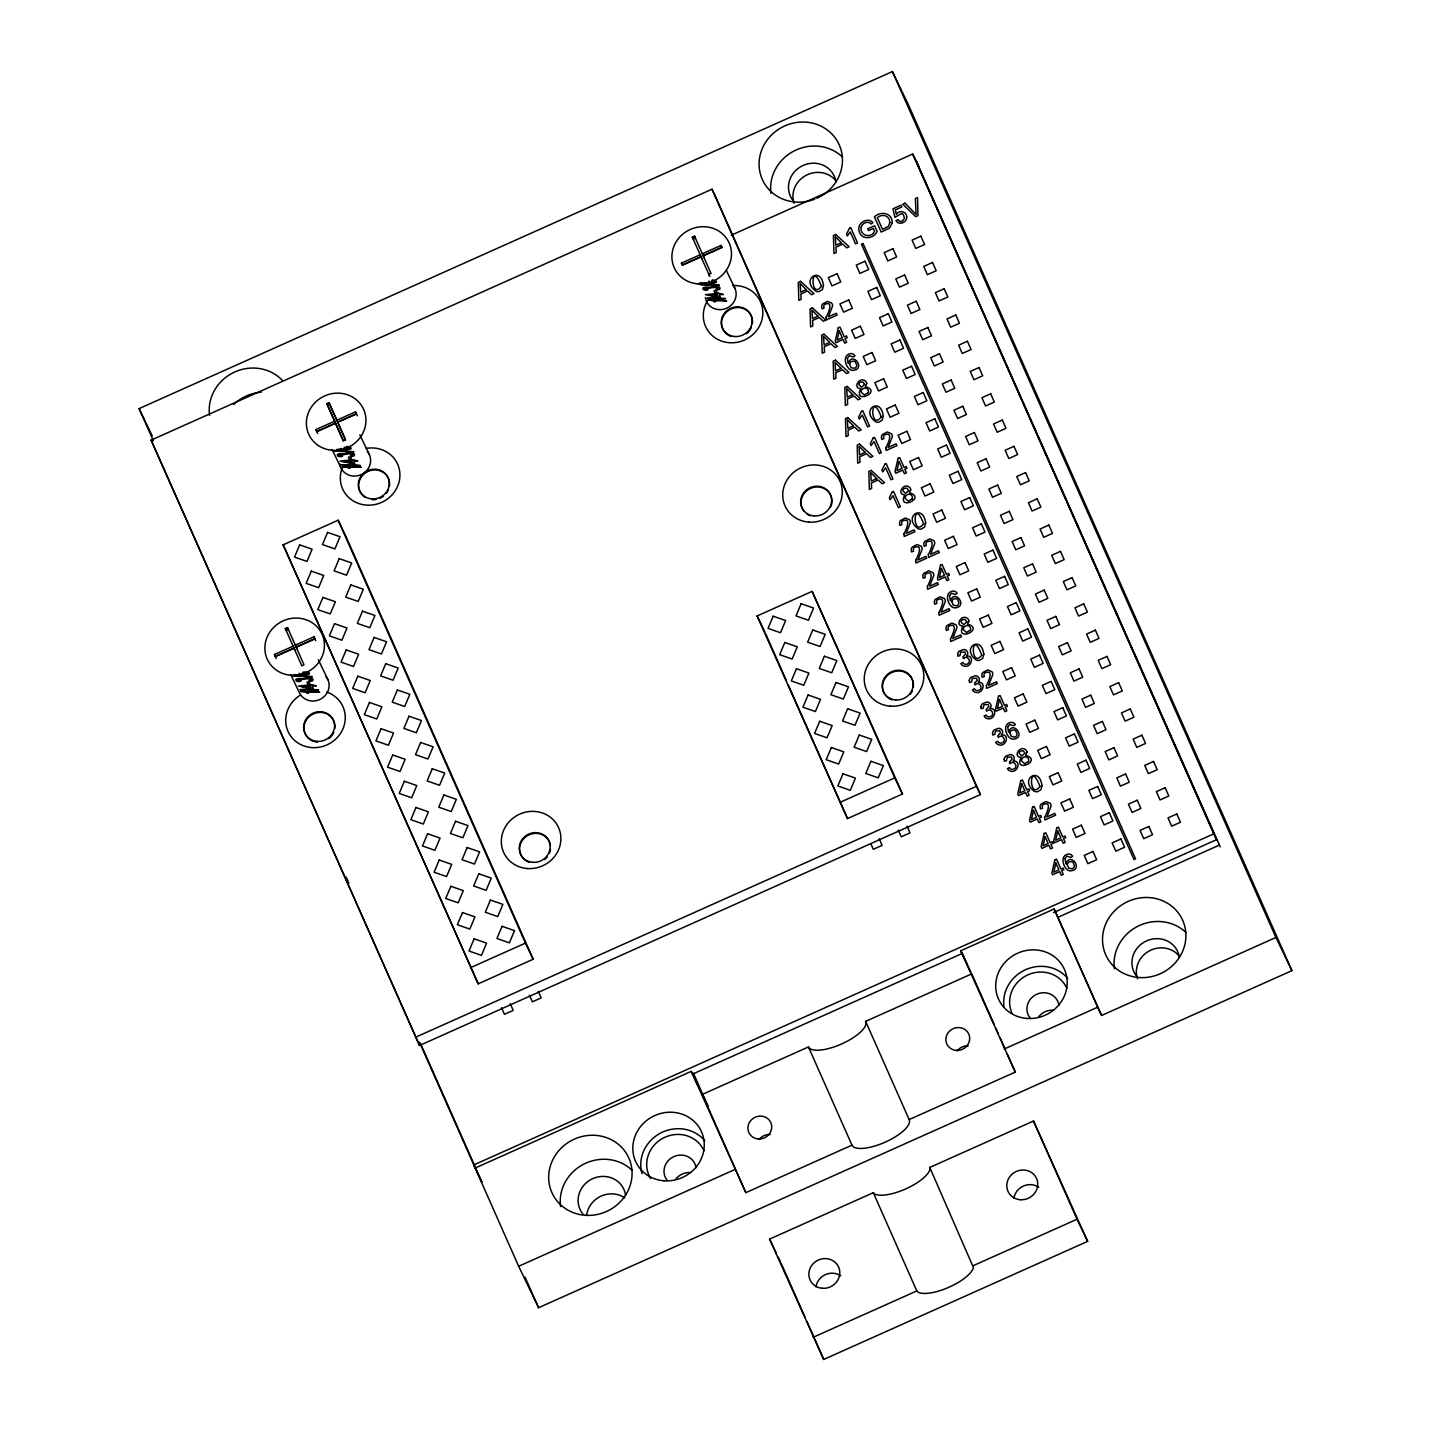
<?xml version="1.0" encoding="UTF-8"?>
<svg xmlns="http://www.w3.org/2000/svg" width="1431" height="1431" viewBox="0 0 1431 1431"><rect width="100%" height="100%" fill="white"/><g stroke="black" fill="none" stroke-linecap="round" stroke-linejoin="round"><path stroke-width="1.5" d="M299.777 673.429L298.489 674.359M341.258 448.493L337.823 449.531A2.862 0.894 -0.1 0 1 336.857 449.388M153.403 440.873L139.093 408.604L892.407 71.55L908.381 104.731L1291.907 970.647L538.593 1307.701L518.648 1266.274L419.498 1042.179M151.114 440.14L711.976 189.214L715.947 197.46L980.396 794.563L419.533 1045.489L151.114 440.14L419.533 1045.489M692.336 237.206L694.536 236.204L695.448 238.083L693.248 239.066L692.336 237.206L709.722 276.29L708.828 274.412L711.028 273.428L694.536 236.204M316.806 431.464L335.498 423.093L326.805 403.649L329.005 402.666L337.698 422.109L356.391 413.738M326.805 403.649L327.717 405.51L329.917 404.526M731.241 235.221L912.692 154.029L915.5 159.843L1216.583 839.657L1053.466 912.638M681.424 263.143L700.117 254.772L701.029 256.65L682.337 265.021L681.424 263.143L682.354 265.2L701.047 256.847L701.941 258.725M721.027 245.434L702.317 253.788L703.229 255.666L721.922 247.295L721.027 245.434L721.94 247.491L703.247 255.863L704.141 257.741M343.333 440.784L335.516 423.29L316.823 431.661L315.893 429.586L334.604 421.215M329.005 402.666L336.804 420.231L355.496 411.878L357.303 415.813M335.516 423.29L343.297 440.873L345.497 439.889L337.716 422.306L356.408 413.935L355.496 411.878M283.159 544.817L338.145 520.222L345.908 536.339L533.191 959.217L478.204 983.83L283.159 544.817L478.204 983.83M285.324 628.567L287.524 627.583L288.418 629.461L286.218 630.445L285.324 628.567L301.798 665.791L303.998 664.807L287.524 627.583M294.017 648.225L275.324 656.579L274.412 654.522L293.105 646.15L294.929 650.085M315.822 640.748L313.997 636.795L295.305 645.166L297.129 649.102M275.307 656.382L294.017 648.028M296.199 647.045L314.909 638.673M296.217 647.241L314.909 638.87L313.997 636.795M757.124 615.956L812.11 591.361L902.496 793.99L847.51 818.604L757.124 615.956L764.887 632.073M470.459 967.696L525.445 943.101L533.191 959.217M839.747 802.469L894.733 777.874L902.496 793.99M415.562 1037.242L976.425 786.299L980.396 794.563M1216.583 839.657L1213.792 833.844L473.679 1164.977L481.907 1182.095L420.517 1043.485M475.146 1168.054L691.245 1071.354L698.006 1085.413L692.568 1073.161M691.245 1071.354L745.837 1192.649L851.964 1145.158A31.321 10.804 -23.9 0 0 885.252 1142.117A31.321 10.804 -23.9 0 0 909.15 1119.579L1015.277 1072.087L960.684 950.81L1054.146 908.989L1101.62 1015.455L1275.933 937.466L1291.907 970.647M692.586 1074.091L961.721 953.69M1058.117 917.235L1219.23 845.149M745.837 1192.649L702.335 1094.411L808.461 1046.937A31.321 10.804 -23.9 0 0 841.75 1043.897A31.321 10.804 -23.9 0 0 865.648 1021.34L971.774 973.867L993.973 1023.988M518.648 1266.274L734.747 1169.592M1004.186 1049.03L1097.649 1007.209L1101.62 1015.455M769.574 1239.103L873.304 1192.703L874.681 1194.009A31.321 10.804 -23.9 0 0 905.787 1188.875A31.321 10.804 -23.9 0 0 929.917 1169.288L929.774 1167.428L1033.504 1121.028L1087.649 1241.357L823.719 1359.45L769.574 1239.103L776.353 1253.18M813.076 1337.341L916.806 1290.923L918.183 1292.229A31.321 10.804 -23.9 0 0 949.29 1287.095A31.321 10.804 -23.9 0 0 973.42 1267.508L929.774 1167.428M973.277 1265.648L1077.006 1219.248L1087.649 1241.357M706.324 282.748L703.337 283.088A2.862 0.894 -0.1 0 1 701.655 282.676M711.601 280.655L712.352 280.637A3.327 1.055 -0.1 0 1 714.284 280.852L715.482 282.211L711.887 282.927A3.381 1.055 -0.1 0 1 708.774 282.211L708.506 281.746A3.488 1.091 -0.1 0 1 709.186 281.12M342.51 467.061L347.805 467.132L348.359 468.277L350.13 468.187L349.647 467.168L361.238 467.329L355.693 466.685L355.121 465.504L360.379 465.576L354.852 464.932L354.298 463.769L352.509 463.859L353.01 464.896L341.383 464.735L346.964 465.379L347.536 466.578L342.51 467.061A30.123 28.262 -25.7 0 0 363.76 504.785A30.123 28.262 -25.7 0 0 399.911 476.326A30.123 28.262 -25.7 0 0 366.211 448.404M712.352 279.939C725.589 282.998 703.873 285.109 699.759 282.766M346.821 446.4C359.539 449.406 340.972 450.532 336.625 450.121M307.343 671.479C315.893 675.987 297.237 674.967 293.677 674.681M918.648 165.978L915.858 160.165L1220.232 846.884M726.322 270.405L734.962 288.382M960.684 950.81L970.898 972.06M778.285 1257.205L780.217 1261.23M359.825 434.845L369.431 454.825M336.804 420.231L337.698 422.109M337.716 422.306L345.533 439.8M332.189 449.638L340.846 467.615M315.893 429.586L317.718 433.521M318.344 659.78L327.949 679.743M290.708 674.573L299.347 692.55A15.669 14.704 -25.7 0 0 321.42 698.632A15.669 14.704 -25.7 0 0 325.928 676.487M274.412 654.522L276.237 658.457M139.093 408.604L152.241 435.918M702.335 1094.411L707.898 1105.984L693.427 1073.286M892.407 71.55L1275.933 937.466M912.692 154.029L1213.792 833.844M1054.146 908.989L1097.649 1007.209M711.976 189.214L976.425 786.299M812.11 591.361L894.733 777.874M907.093 826.242L910.027 832.86L901.226 836.795L898.31 830.177M995.743 1027.995L998.409 1034.005M1000.18 1038.012L1005.51 1050.032M1007.281 1054.057L1015.277 1072.087M962.097 952.813L967.445 964.87M1033.504 1121.028L1077.006 1219.248M879.171 838.745L882.104 845.363L873.304 849.299L871.103 844.326M765.782 634.094L786.442 680.727M788.231 684.787L847.51 818.604M865.648 1021.34L909.15 1119.579M873.304 1192.703L916.806 1290.923M808.461 1046.937L851.964 1145.158M781.111 1263.233L805.081 1317.361M806.851 1321.368L823.719 1359.45M327.717 405.51L335.498 423.093M338.145 520.222L525.445 943.101M538.253 991.272L541.186 997.89L532.386 1001.825L529.452 995.207M510.312 1003.775L513.246 1010.393L504.445 1014.329L501.512 1007.71M525.016 1277.06L538.593 1307.701M346.177 877.131L348.896 883.267M367.409 451.57A15.669 14.704 -25.7 0 1 361.095 474.663A15.669 14.704 -25.7 0 1 339.791 463.912M346.821 447.098A3.327 1.055 -0.1 0 1 348.753 447.295L349.951 448.654L346.356 449.388A3.381 1.055 -0.1 0 1 343.243 448.654M344.138 447.384A3.399 1.073 -0.1 0 1 345.336 447.17M732.94 285.109A15.669 14.704 -25.7 0 1 726.626 308.22A15.669 14.704 -25.7 0 1 705.322 297.469M302.639 672.32A3.399 1.073 -0.1 0 1 303.855 672.087L305.322 672.015A3.327 1.055 -0.1 0 1 307.271 672.23L308.452 673.59L304.875 674.305A3.381 1.055 -0.1 0 1 301.744 673.59M209.57 415.401A42.161 39.567 -25.7 0 1 233.861 372.4A42.161 39.567 -25.7 0 1 282.551 380.574M814.758 199.142A42.161 39.567 -25.7 0 1 759.628 157.553A42.161 39.567 -25.7 0 1 826.653 129.506A42.161 39.567 -25.7 0 1 816.779 198.301M675.7 1179.216A16.26 15.258 -25.7 0 1 690.547 1172.561M667.347 1180.575A16.26 15.258 -25.7 0 1 673.912 1156.588A16.26 15.258 -25.7 0 1 696.038 1167.75M586.692 1214.937A24.094 22.61 -25.7 0 1 624.775 1197.89M583.043 1214.186A24.094 22.61 -25.7 0 1 592.756 1178.643A24.094 22.61 -25.7 0 1 625.544 1195.171M560.594 1206.601A42.161 39.567 -25.7 0 1 583.902 1164.083A42.161 39.567 -25.7 0 1 632.108 1170.29M641.982 1173.635A36.151 33.915 -25.7 0 1 660.621 1133.066A36.151 33.915 -25.7 0 1 704.803 1140.757M650.711 1178.625A30.123 28.262 -25.7 0 1 663.269 1138.056A30.123 28.262 -25.7 0 1 703.98 1150.757M1137.466 978.75A24.094 22.61 -25.7 0 1 1149.129 951.007A24.094 22.61 -25.7 0 1 1179.055 955.89M1136.876 976.407A24.094 22.61 -25.7 0 1 1146.589 940.883A24.094 22.61 -25.7 0 1 1179.377 957.411M1114.427 968.823A42.161 39.567 -25.7 0 1 1137.734 926.322A42.161 39.567 -25.7 0 1 1185.941 932.511M1011.896 1012.969A30.123 28.262 -25.7 0 1 1027.941 974.833A30.123 28.262 -25.7 0 1 1066.882 988.374M1038.62 1016.833A16.26 15.258 -25.7 0 1 1053.466 1010.197M1030.266 1018.21A16.26 15.258 -25.7 0 1 1036.813 994.223A16.26 15.258 -25.7 0 1 1058.94 1005.367M1003.972 1006.905A36.151 33.915 -25.7 0 1 1025.651 969.663A36.151 33.915 -25.7 0 1 1067.705 978.393M759.199 1139.416A12.056 11.305 -25.7 0 1 770.2 1134.497M957.16 1050.837A12.056 11.305 -25.7 0 1 968.161 1045.918M794.026 203.291A24.094 22.61 -25.7 0 1 805.689 175.548A24.094 22.61 -25.7 0 1 835.597 180.431M793.436 200.966A24.094 22.61 -25.7 0 1 803.149 165.424A24.094 22.61 -25.7 0 1 835.919 181.952M770.987 193.364A42.161 39.567 -25.7 0 1 794.294 150.863A42.161 39.567 -25.7 0 1 842.501 157.07M233.682 404.508A42.161 39.567 -25.7 0 1 261.265 392.166M815.992 1286.898A15.669 14.704 -25.7 0 1 840.766 1275.826M1013.953 1198.337A15.669 14.704 -25.7 0 1 1038.709 1187.247M326.823 692.067A30.123 28.262 -25.7 0 1 339.916 734.246A30.123 28.262 -25.7 0 1 293.57 739.451A30.123 28.262 -25.7 0 1 300.546 695.019M733.012 285.592A30.123 28.262 -25.7 0 1 762.401 317.7A30.123 28.262 -25.7 0 1 722.941 341.544A30.123 28.262 -25.7 0 1 707.254 301.172M317.467 742.134A15.669 14.704 -25.7 0 1 304.088 726.107A15.669 14.704 -25.7 0 1 321.438 712.459A15.669 14.704 -25.7 0 1 334.818 728.486M333.781 732.278A15.669 14.704 -25.7 0 1 328.897 738.629M529.184 862.267A15.669 14.704 -25.7 0 1 525.642 836.902A15.669 14.704 -25.7 0 1 550.434 845.524M550.452 849.406A15.669 14.704 -25.7 0 1 549.415 853.216M547.393 856.668A15.669 14.704 -25.7 0 1 544.531 859.566M731.134 336.464A15.669 14.704 -25.7 0 1 722.261 318.684A15.669 14.704 -25.7 0 1 740.364 307.754A15.669 14.704 -25.7 0 1 752.402 323.621M751.347 327.413A15.669 14.704 -25.7 0 1 746.481 333.763M364.726 497.058A15.669 14.704 -25.7 0 1 368.178 471.354A15.669 14.704 -25.7 0 1 389.482 485.985M388.445 489.778A15.669 14.704 -25.7 0 1 386.424 493.248M383.58 496.128A15.669 14.704 -25.7 0 1 380.074 498.238M376.174 499.437A15.669 14.704 -25.7 0 1 372.132 499.634M804.222 511.475A15.669 14.704 -25.7 0 1 814.436 487.184A15.669 14.704 -25.7 0 1 830.803 506.807M810.59 515.84A15.669 14.704 -25.7 0 1 807.084 514.087M892.103 699.884A15.669 14.704 -25.7 0 1 883.213 682.122A15.669 14.704 -25.7 0 1 901.315 671.175A15.669 14.704 -25.7 0 1 913.354 687.041M912.316 690.833A15.669 14.704 -25.7 0 1 910.295 694.303M957.679 654.253L957.822 656.203L959.951 655.631L960.684 652.232L964.78 651.91L965.621 654.021L962.866 656.918L963.385 658.671C967.302 654.289 972.382 662.052 967.249 664.056A3.148 2.951 -25.7 0 1 963.814 663.644L962.741 662.481L960.863 663.626L961.435 664.449A5.241 4.919 -25.7 0 0 963.85 666.005C970.987 668.742 975.405 655.309 966.587 655.988L967.302 654.987A3.756 3.524 -25.7 0 0 967.445 651.892L966.855 650.962A4.508 4.221 -25.7 0 0 963.618 649.495L959.289 651.105A4.901 4.597 -25.7 0 0 957.679 654.253M969.306 680.512L969.449 682.462L971.577 681.907L972.311 678.491L976.407 678.187L977.266 680.28L974.493 683.195L975.012 684.93C978.929 680.548 984.009 688.311 978.876 690.314A3.148 2.951 -25.7 0 1 975.441 689.903L974.368 688.74L972.49 689.885L973.08 690.708A5.241 4.919 -25.7 0 0 975.477 692.264C982.614 695.001 987.032 681.567 978.214 682.247L978.929 681.263A3.756 3.524 -25.7 0 0 979.072 678.169L978.482 677.221A4.508 4.221 -25.7 0 0 975.262 675.772L970.916 677.364A4.901 4.597 -25.7 0 0 969.306 680.512M980.933 706.789L981.076 708.721L983.222 708.166L983.938 704.75L988.034 704.446L988.893 706.538L986.138 709.454L986.639 711.189C990.556 706.825 995.654 714.57 990.502 716.573A3.148 2.951 -25.7 0 1 987.068 716.162L986.013 714.999L984.134 716.144L984.707 716.967A5.241 4.919 -25.7 0 0 987.104 718.523C994.259 721.26 998.677 707.826 989.841 708.506L990.556 707.522A3.756 3.524 -25.7 0 0 990.717 704.428L990.109 703.48A4.508 4.221 -25.7 0 0 986.889 702.031L982.56 703.641A4.901 4.597 -25.7 0 0 980.933 706.789M992.559 733.048L992.703 734.979L994.849 734.425L995.582 731.008L999.679 730.704L1000.519 732.797L997.765 735.713L998.266 737.448C1002.183 733.083 1007.281 740.829 1002.147 742.832A3.148 2.951 -25.7 0 1 998.713 742.421L997.64 741.258L995.761 742.403L996.334 743.226A5.241 4.919 -25.7 0 0 998.749 744.782C1005.886 747.519 1010.304 734.103 1001.467 734.783L1002.201 733.781A3.756 3.524 -25.7 0 0 1002.344 730.686L1001.736 729.738A4.508 4.221 -25.7 0 0 998.516 728.29L994.187 729.899A4.901 4.597 -25.7 0 0 992.577 733.048M1004.204 759.306L1004.347 761.238L1006.476 760.684L1007.209 757.285L1011.306 756.963L1012.146 759.074L1009.392 761.972L1009.91 763.725C1013.828 759.342 1018.908 767.105 1013.774 769.109A3.148 2.951 -25.7 0 1 1010.34 768.697L1009.266 767.535L1007.388 768.662L1007.961 769.502A5.241 4.919 -25.7 0 0 1010.375 771.041C1017.513 773.777 1021.931 760.362 1013.112 761.042L1013.828 760.04A3.756 3.524 -25.7 0 0 1013.971 756.945L1013.381 755.997A4.508 4.221 -25.7 0 0 1010.143 754.548L1005.814 756.158A4.901 4.597 -25.7 0 0 1004.204 759.306M906.717 216.814C907.433 222.342 898.74 225.883 895.949 220.732L897.952 219.623L898.901 220.714A3.202 3.005 -25.7 0 0 902.353 221.107L904.535 218.245L903.265 214.525A3.488 3.273 -25.7 0 0 901.369 213.577L894.876 217.351L892.98 208.819L901.047 205.205L901.834 206.994L895.359 209.892L896.307 214.382C898.811 209.642 906.717 211.305 906.717 216.814M889.832 222.503L888.383 226.402L882.533 229.354L877.364 217.709C882.176 213.273 889.796 215.562 889.832 222.503M823.487 285.574L822.414 289.581L819.158 291.513A4.687 4.4 -25.7 0 1 815.938 291.191C800.072 279.796 821.072 265.146 823.487 285.574M883.249 416.171L882.176 420.177L878.92 422.109A4.687 4.4 -25.7 0 1 875.7 421.787C859.834 410.375 880.834 395.743 883.249 416.171M925.66 523.048L924.587 527.055L921.331 529.005A4.687 4.4 -25.7 0 1 918.112 528.665C902.245 517.271 923.245 502.639 925.66 523.048M983.812 654.361L982.739 658.349L979.484 660.299A4.687 4.4 -25.7 0 1 976.264 659.977C960.398 648.565 981.398 633.933 983.812 654.361M1041.983 785.673L1040.909 789.679L1037.654 791.629A4.687 4.4 -25.7 0 1 1034.416 791.289C1018.568 779.895 1039.568 765.245 1041.983 785.673M297.415 679.832L301.029 681.049L298.954 681.639A4.901 1.538 -0.1 0 1 296.217 680.906L295.841 679.439A4.508 1.413 -0.1 0 1 298.274 678.58L299.419 678.473A3.756 1.181 -0.1 0 1 302.531 678.759C304.481 677.847 314.963 676.505 312.763 680.673A5.241 1.646 -0.1 0 1 310.473 681.281L308.846 680.727L310.348 680.494A3.148 1.002 -0.1 0 0 311.779 679.475C305.411 677.775 303.587 680.136 297.415 679.832M338.897 454.897L342.528 456.113L340.453 456.704A4.901 1.538 -0.1 0 1 337.698 455.97L337.322 454.521A4.508 1.413 -0.1 0 1 339.755 453.645L340.9 453.538A3.756 1.181 -0.1 0 1 344.03 453.824C345.962 452.911 356.444 451.57 354.262 455.738A5.241 1.646 -0.1 0 1 351.972 456.364L350.345 455.809L351.829 455.577A3.148 1.002 -0.1 0 0 353.26 454.557C346.857 452.786 345.157 455.416 338.897 454.897M704.428 288.454L708.059 289.67L705.984 290.26A4.901 1.538 -0.1 0 1 703.229 289.527L702.854 288.078A4.508 1.413 -0.1 0 1 705.286 287.202L706.431 287.094A3.756 1.181 -0.1 0 1 709.543 287.381C711.493 286.468 721.975 285.127 719.793 289.295A5.241 1.646 -0.1 0 1 717.503 289.903L715.858 289.366L717.36 289.116A3.148 1.002 -0.1 0 0 718.791 288.114C712.423 286.397 710.599 288.776 704.428 288.454M866.721 383.526L865.379 386.603C883.142 391.736 852.518 405.134 860.836 388.642C851.928 388.266 859.798 375.888 865.415 381.075A4.49 4.221 -25.7 0 1 866.721 383.526M910.724 489.706L909.4 492.783C927.163 497.899 896.539 511.314 904.857 494.804C895.931 494.446 903.82 482.068 909.436 487.255A4.49 4.221 -25.7 0 1 910.724 489.706M968.894 621.018L967.553 624.077C985.315 629.211 954.692 642.626 963.009 626.116C954.101 625.741 961.972 613.362 967.589 618.568A4.49 4.221 -25.7 0 1 968.876 621.018M1027.047 752.312L1025.705 755.389C1043.467 760.505 1012.844 773.921 1021.162 757.41C1012.254 757.053 1020.124 744.675 1025.741 749.862A4.49 4.221 -25.7 0 1 1027.047 752.312M826.134 317.199L826.403 319.864L837.117 315.07L836.33 313.264L828.37 316.823L832.592 305.984A5.33 4.991 -25.7 0 0 831.733 303.175L827.494 301.404L822.61 303.98A4.669 4.382 -25.7 0 0 821.609 306.681L821.949 308.792L824.095 308.076L823.737 306.699A3.059 2.862 -25.7 0 1 824.703 304.374C834.148 300.277 828.334 313.192 826.134 317.199M885.896 447.796L886.165 450.461L896.879 445.667L896.092 443.86L888.132 447.42L892.354 436.562A5.33 4.991 -25.7 0 0 891.495 433.772L887.256 431.983L882.372 434.577A4.669 4.382 -25.7 0 0 881.371 437.26L881.711 439.389L883.857 438.673L883.499 437.296A3.059 2.862 -25.7 0 1 884.465 434.97C893.91 430.874 888.096 443.789 885.896 447.796M903.963 533.799L904.231 536.464L914.946 531.67L914.159 529.864L906.199 533.423L910.42 522.583A5.33 4.991 -25.7 0 0 909.561 519.775L905.322 518.004L900.439 520.58A4.669 4.382 -25.7 0 0 899.437 523.281L899.777 525.392L901.906 524.676L901.566 523.299A3.059 2.862 -25.7 0 1 902.532 520.973C911.976 516.877 906.163 529.792 903.963 533.799M915.715 560.326L915.983 562.991L926.698 558.197L925.893 556.391L917.951 559.95L922.172 549.093A5.33 4.991 -25.7 0 0 921.296 546.302L917.056 544.513L912.173 547.107A4.669 4.382 -25.7 0 0 911.189 549.79L911.529 551.919L913.658 551.203L913.318 549.826A3.059 2.862 -25.7 0 1 914.266 547.501C923.711 543.404 917.897 556.301 915.715 560.326M928.308 554.691L928.576 557.339L939.291 552.545L938.503 550.756L930.544 554.316L934.765 543.458A5.33 4.991 -25.7 0 0 933.906 540.65L929.667 538.879L924.784 541.455A4.669 4.382 -25.7 0 0 923.782 544.156L924.122 546.284L926.251 545.569L925.911 544.174A3.059 2.862 -25.7 0 1 926.877 541.866C936.321 537.752 930.508 550.667 928.308 554.691M927.342 586.585L927.61 589.25L938.325 584.456L937.538 582.65L929.578 586.209L933.799 575.369A5.33 4.991 -25.7 0 0 932.923 572.561L928.701 570.772L923.818 573.366A4.669 4.382 -25.7 0 0 922.816 576.049L923.156 578.178L925.285 577.462L924.945 576.085A3.059 2.862 -25.7 0 1 925.911 573.759C935.355 569.663 929.542 582.578 927.342 586.585M938.861 612.593L939.13 615.258L949.844 610.447L949.039 608.658L941.097 612.218L945.319 601.36A5.33 4.991 -25.7 0 0 944.442 598.552L940.203 596.781L935.319 599.356A4.669 4.382 -25.7 0 0 934.336 602.057L934.676 604.186L936.804 603.471L936.464 602.075A3.059 2.862 -25.7 0 1 937.43 599.768C946.875 595.654 941.043 608.569 938.861 612.593M950.488 638.852L950.756 641.517L961.471 636.723L960.684 634.917L952.724 638.476L956.945 627.619A5.33 4.991 -25.7 0 0 956.087 624.828L951.848 623.04L946.964 625.633A4.669 4.382 -25.7 0 0 945.963 628.316L946.302 630.445L948.431 629.729L948.091 628.352A3.059 2.862 -25.7 0 1 949.057 626.027C958.502 621.93 952.688 634.827 950.488 638.852M986.353 685.717L986.621 688.383L997.335 683.589L996.531 681.782L988.588 685.342L992.81 674.502A5.33 4.991 -25.7 0 0 991.933 671.694L987.694 669.923L982.811 672.498A4.669 4.382 -25.7 0 0 981.827 675.199L982.167 677.31L984.295 676.595L983.956 675.217A3.059 2.862 -25.7 0 1 984.922 672.91C994.366 668.796 988.535 681.711 986.353 685.717M1044.63 817.298L1044.898 819.963L1055.613 815.169L1054.808 813.38L1046.866 816.922L1051.087 806.082A5.33 4.991 -25.7 0 0 1050.211 803.274L1045.972 801.503L1041.088 804.079A4.669 4.382 -25.7 0 0 1040.104 806.78L1040.444 808.891L1042.573 808.175L1042.233 806.798A3.059 2.862 -25.7 0 1 1043.181 804.49C1052.644 800.376 1046.812 813.291 1044.63 817.298M821.448 286.343C809.857 301.458 810.59 257.276 821.448 286.343M849.513 363.957L851.069 367.749L854.754 368.268A2.969 2.79 -25.7 0 0 856.203 366.98A3.685 3.47 -25.7 0 0 856.668 364.905L855.398 362.025A3.452 3.238 -25.7 0 0 853.591 361.059L850.962 361.703L849.513 363.957M881.21 416.94C869.619 432.055 870.352 387.873 881.21 416.94M923.621 523.818C912.03 538.932 912.745 494.75 923.621 523.818M951.687 601.431L953.243 605.224L956.928 605.76A2.969 2.79 -25.7 0 0 958.376 604.454A3.685 3.47 -25.7 0 0 958.842 602.397L957.572 599.5A3.452 3.238 -25.7 0 0 955.765 598.552L953.135 599.178L951.687 601.431M981.773 655.13C970.182 670.245 970.916 626.062 981.773 655.13M1009.839 732.744L1011.395 736.536L1015.08 737.054A2.969 2.79 -25.7 0 0 1016.529 735.749A3.685 3.47 -25.7 0 0 1016.994 733.692L1015.724 730.812A3.452 3.238 -25.7 0 0 1013.917 729.846L1011.288 730.472L1009.839 732.744M1039.943 786.442C1028.352 801.557 1029.068 757.375 1039.943 786.442M1067.186 864.431L1068.742 868.206L1072.427 868.742A2.969 2.79 -25.7 0 0 1073.876 867.436A3.685 3.47 -25.7 0 0 1074.341 865.379L1073.071 862.499A3.452 3.238 -25.7 0 0 1071.264 861.534L1068.635 862.16L1067.186 864.431M861.176 227.243C859.459 235.686 871.157 238.834 874.52 231.321L873.268 228.495L868.492 230.624L867.705 228.835L874.574 225.74L877.078 231.411C874.073 238.905 861.39 240.426 859.244 231.572A10.84 10.16 -25.7 0 1 858.815 228.084C859.083 221.787 868.706 217.262 872.91 222.646L871.193 224.023C868.331 220.267 861.909 223.057 861.176 227.243M847.385 358.144L848.207 363.313C852.733 350.881 866.149 369.216 853.019 370.379A5.635 5.295 -25.7 0 1 849.513 369.198C844.88 365.388 842.626 354.763 850.604 353.618A4.508 4.221 -25.7 0 1 853.842 354.512L855.04 355.872L853.126 356.909L849.316 355.729L847.385 358.144M949.558 595.636L950.381 600.787C954.906 588.356 968.322 606.708 955.192 607.853A5.635 5.295 -25.7 0 1 951.687 606.672C947.054 602.862 944.8 592.255 952.778 591.092A4.508 4.221 -25.7 0 1 956.015 591.987L957.214 593.364L955.3 594.384L951.49 593.221L949.558 595.636M1007.71 726.93L1008.533 732.082C1013.059 719.668 1026.474 738.002 1013.345 739.165A5.635 5.295 -25.7 0 1 1009.839 737.985C1005.206 734.157 1002.952 723.549 1010.93 722.387A4.508 4.221 -25.7 0 1 1014.168 723.299L1015.366 724.658L1013.452 725.696L1009.642 724.515L1007.71 726.93M1065.04 858.618L1065.88 863.769C1070.406 851.356 1083.822 869.69 1070.692 870.835A5.635 5.295 -25.7 0 1 1067.186 869.672C1062.553 865.844 1060.299 855.237 1068.277 854.074A4.508 4.221 -25.7 0 1 1071.515 854.969L1072.713 856.346L1070.799 857.384L1066.989 856.203L1065.04 858.618M892.157 223.129L889.527 228.066L881.174 232.108L874.43 216.868C880.87 210.5 892.855 213.022 892.157 223.129M849.477 228.262L846.49 234.183L847.295 236.008L850.264 231.965L855.559 243.896L857.545 243.002L850.765 227.69L849.477 228.262M861.516 411.359L858.511 417.297L859.316 419.104L862.303 415.062L867.58 426.993L869.565 426.098L862.786 410.786L861.516 411.359M873.25 437.886L870.263 443.807L871.068 445.631L874.037 441.589L879.332 453.52L881.317 452.625L874.538 437.314L873.25 437.886M884.895 464.145L881.89 470.084L882.694 471.89L885.682 467.848L890.958 479.779L892.944 478.884L886.165 463.572L884.895 464.145M892.282 491.996L889.295 497.916L890.1 499.723L893.069 495.698L898.364 507.629L900.349 506.735L893.57 491.423L892.282 491.996M864.592 384.367L861.641 387.211L858.833 384.671A2.862 2.683 -25.7 0 1 860.657 382.131L862.839 381.988L864.592 384.367M908.613 490.547L905.662 493.391L902.854 490.833A2.862 2.683 -25.7 0 1 904.66 488.311L906.86 488.168L908.613 490.547M966.766 621.859L963.814 624.703L961.006 622.145A2.862 2.683 -25.7 0 1 962.813 619.605L965.013 619.462L966.766 621.859M1024.918 753.153L1021.967 755.997L1019.158 753.457A2.862 2.683 -25.7 0 1 1020.983 750.917L1023.165 750.774L1024.918 753.153M839.246 330.919L837.224 340.059L842.304 337.788L839.246 330.919M899.008 461.515L896.987 470.656L902.067 468.384L899.008 461.515M941.419 568.393L939.398 577.552L944.46 575.28L941.419 568.393M999.464 699.437L997.425 708.578L1002.505 706.306L999.464 699.437M1021.752 783.866L1019.731 793.024L1024.811 790.753L1021.752 783.866M1033.504 810.393L1031.465 819.534L1036.545 817.262L1033.504 810.393M1045.131 836.652L1043.11 845.81L1048.19 843.539L1045.131 836.652M1057.742 831.017L1055.702 840.158L1060.782 837.886L1057.742 831.017M1055.845 863.018L1053.806 872.177L1058.886 869.905L1055.845 863.018M838.28 327.753L835.257 340.936L836.026 342.653L843.056 339.505L844.666 343.154L846.669 342.259L845.041 338.61L847.241 337.644L846.472 335.927L844.29 336.893L839.908 327.019L838.28 327.753M898.042 458.331L895.019 471.532L895.788 473.25L902.818 470.101L904.428 473.75L906.431 472.856L904.803 469.207L907.004 468.223L906.234 466.506L904.052 467.49L899.67 457.616L898.042 458.331M940.453 565.227L937.43 578.428L938.199 580.145L945.229 576.997L946.839 580.646L948.842 579.752L947.215 576.103L949.415 575.119L948.646 573.402L946.463 574.386L942.081 564.494L940.453 565.227M998.498 696.271L995.475 709.454L996.226 711.171L1003.274 708.023L1004.884 711.672L1006.869 710.796L1005.26 707.129L1007.442 706.163L1006.691 704.446L1004.49 705.429L1000.126 695.538L998.498 696.271M1020.786 780.7L1017.763 793.901L1018.532 795.618L1025.562 792.47L1027.19 796.119L1029.175 795.225L1027.547 791.576L1029.748 790.592L1028.978 788.875L1026.796 789.858L1022.414 779.967L1020.786 780.7M1032.538 807.227L1029.515 820.41L1030.266 822.127L1037.314 818.979L1038.924 822.628L1040.927 821.752L1039.3 818.085L1041.5 817.119L1040.731 815.402L1038.548 816.385L1034.166 806.494L1032.538 807.227M1044.165 833.486L1041.142 846.687L1041.911 848.386L1048.941 845.238L1050.551 848.905L1052.554 848.011L1050.926 844.362L1053.127 843.378L1052.357 841.661L1050.175 842.644L1045.793 832.753L1044.165 833.486M1056.776 827.851L1053.753 841.034L1054.504 842.752L1061.552 839.603L1063.161 843.253L1065.147 842.376L1063.537 838.709L1065.719 837.743L1064.968 836.026L1062.768 837.01L1058.403 827.118L1056.776 827.851M1054.88 859.852L1051.839 873.053L1052.608 874.77L1059.638 871.622L1061.265 875.271L1063.251 874.377L1061.641 870.728L1063.823 869.744L1063.072 868.027L1060.872 869.011L1056.489 859.119L1054.88 859.852M299.651 544.871L294.518 557.088L306.985 561.417L312.119 549.218L299.651 544.871M311.278 571.13L306.145 583.347L318.612 587.676L323.746 575.477L311.278 571.13M327.592 532.386L322.458 544.585L334.908 548.914L340.041 536.714L327.592 532.386M322.923 597.407L317.789 609.606L330.239 613.935L335.373 601.736L322.923 597.407M339.219 558.645L334.085 570.844L346.552 575.19L351.686 562.973L339.219 558.645M334.55 623.666L329.416 635.865L341.884 640.212L347.017 627.994L334.55 623.666M350.845 584.903L345.712 597.103L358.179 601.449L363.313 589.232L350.845 584.903M346.177 649.924L341.043 662.124L353.511 666.47L358.644 654.253L346.177 649.924M362.49 611.162L357.339 623.379L369.806 627.708L374.94 615.491L362.49 611.162M357.804 676.183L352.67 688.4L365.138 692.729L370.271 680.512L357.804 676.183M374.117 637.421L368.983 649.638L381.433 653.967L386.567 641.768L374.117 637.421M369.448 702.442L364.315 714.659L376.764 718.988L381.898 706.789L369.448 702.442M385.744 663.68L380.61 675.897L393.078 680.226L398.212 668.027L385.744 663.68M381.075 728.701L375.942 740.918L388.409 745.247L393.543 733.048L381.075 728.701M397.371 689.957L392.237 702.156L404.705 706.485L409.838 694.285L397.371 689.957M392.702 754.978L387.568 767.177L400.036 771.506L405.17 759.306L392.702 754.978M409.016 716.216L403.882 728.415L416.332 732.761L421.465 720.544L409.016 716.216M404.329 781.237L399.195 793.436L411.663 797.783L416.797 785.565L404.329 781.237M420.642 742.474L415.509 754.674L427.958 759.02L433.092 746.803L420.642 742.474M415.974 807.495L410.84 819.695L423.29 824.041L428.424 811.824L415.974 807.495M432.269 768.733L427.136 780.95L439.603 785.279L444.737 773.062L432.269 768.733M427.601 833.754L422.467 845.971L434.935 850.3L440.068 838.101L427.601 833.754M443.896 794.992L438.762 807.209L451.23 811.538L456.364 799.339L443.896 794.992M439.228 860.013L434.094 872.23L446.561 876.559L451.695 864.36L439.228 860.013M455.541 821.251L450.407 833.468L462.857 837.797L467.991 825.598L455.541 821.251M450.854 886.29L445.721 898.489L458.188 902.818L463.322 890.619L450.854 886.29M467.168 847.528L462.034 859.727L474.484 864.056L479.618 851.856L467.168 847.528M462.499 912.549L457.365 924.748L469.815 929.095L474.949 916.877L462.499 912.549M478.795 873.786L473.661 885.986L486.129 890.332L491.262 878.115L478.795 873.786M474.126 938.808L468.992 951.007L481.46 955.353L486.594 943.136L474.126 938.808M490.422 900.045L485.288 912.245L497.755 916.591L502.889 904.374L490.422 900.045M502.066 926.304L496.933 938.521L509.382 942.85L514.516 930.651L502.066 926.304M773.187 616.206L768.053 628.406L780.521 632.752L785.655 620.535L773.187 616.206M784.814 642.465L779.68 654.683L792.148 659.011L797.282 646.794L784.814 642.465M801.127 603.703L795.994 615.92L808.443 620.249L813.577 608.05L801.127 603.703M796.441 668.724L791.307 680.941L803.775 685.27L808.909 673.071L796.441 668.724M812.754 629.962L807.621 642.179L820.07 646.508L825.204 634.309L812.754 629.962M808.086 694.983L802.952 707.2L815.402 711.529L820.535 699.33L808.086 694.983M824.381 656.239L819.248 668.438L831.715 672.767L836.849 660.567L824.381 656.239M819.713 721.26L814.579 733.459L827.046 737.788L832.18 725.589L819.713 721.26M836.008 682.498L830.874 694.697L843.342 699.043L848.476 686.826L836.008 682.498M831.339 747.519L826.206 759.718L838.673 764.065L843.807 751.847L831.339 747.519M847.653 708.756L842.519 720.956L854.969 725.302L860.103 713.085L847.653 708.756M842.984 773.777L837.833 785.977L850.3 790.323L855.434 778.106L842.984 773.777M859.28 735.015L854.146 747.232L866.596 751.561L871.747 739.344L859.28 735.015M870.907 761.274L865.773 773.491L878.24 777.82L883.374 765.621L870.907 761.274M868.188 392.684L864.324 394.956L861.301 392.327A3.381 3.166 -25.7 0 1 862.75 388.856L864.127 388.212A3.488 3.273 -25.7 0 1 867.794 389.482L868.367 390.735A3.327 3.13 -25.7 0 1 868.188 392.684M912.209 498.864L908.327 501.136L905.304 498.489A3.381 3.166 -25.7 0 1 906.771 495.019L908.148 494.375A3.488 3.273 -25.7 0 1 911.815 495.645L912.388 496.915A3.327 3.13 -25.7 0 1 912.209 498.864M970.361 630.177L966.497 632.448L963.474 629.801A3.381 3.166 -25.7 0 1 964.923 626.331L966.301 625.687A3.488 3.273 -25.7 0 1 969.968 626.957L970.54 628.227A3.327 3.13 -25.7 0 1 970.361 630.177M1028.513 761.471L1024.65 763.743L1021.627 761.095A3.381 3.166 -25.7 0 1 1023.076 757.625L1024.453 756.981A3.488 3.273 -25.7 0 1 1028.12 758.251L1028.692 759.521A3.327 3.13 -25.7 0 1 1028.513 761.471M905.036 203.166L902.711 204.204L915.751 216.653L917.951 215.652L917.557 197.567L915.357 198.551L916.126 214.471L905.036 203.166M835.74 234.487L833.432 235.525L833.951 253.555L836.241 252.536L835.972 247.116L842.752 244.093L846.687 247.849L849.138 246.758L835.74 234.487M841.356 242.733L835.865 245.202L835.257 236.616L841.356 242.733M863.018 243.52L861.462 244.218L1133.996 859.566L1135.57 858.868L863.018 243.52M800.609 281.352L798.301 282.39L798.82 300.421L801.11 299.401L800.841 293.999L807.621 290.958L811.556 294.732L814.006 293.641L800.609 281.352M837.099 273.697L828.299 277.632L831.966 285.914L840.766 281.979L837.099 273.697M865.04 261.211L856.239 265.146L859.906 273.41L868.689 269.475L865.04 261.211M892.962 248.708L884.161 252.643L887.828 260.907L896.629 256.972L892.962 248.708M920.902 236.204L912.102 240.14L915.768 248.422L924.569 244.486L920.902 236.204M806.225 289.617L800.734 292.067L800.108 283.499L806.225 289.617M812.361 307.88L810.053 308.917L810.572 326.948L812.844 325.928L812.593 320.508L819.373 317.485L823.308 321.26L825.759 320.15L812.361 307.88M848.726 299.973L839.925 303.909L843.592 312.173L852.393 308.237L848.726 299.973M876.666 287.47L867.866 291.405L871.533 299.669L880.333 295.734L876.666 287.47M904.607 274.967L895.806 278.902L899.455 287.184L908.256 283.249L904.607 274.967M932.529 262.481L923.728 266.416L927.395 274.68L936.196 270.745L932.529 262.481M817.977 316.126L812.486 318.594L811.86 310.026L817.977 316.126M823.988 334.139L821.68 335.176L822.199 353.207L824.489 352.187L824.22 346.785L831 343.744L834.935 347.518L837.385 346.427L823.988 334.139M860.371 326.232L851.57 330.167L855.237 338.431L864.02 334.496L860.371 326.232M888.293 313.729L879.493 317.664L883.16 325.946L891.96 321.993L888.293 313.729M916.234 301.226L907.433 305.161L911.1 313.443L919.9 309.507L916.234 301.226M944.156 288.74L935.373 292.675L939.022 300.939L947.823 297.004L944.156 288.74M829.604 342.403L824.113 344.853L823.487 336.285L829.604 342.403M835.507 360.147L833.2 361.184L833.718 379.215L835.99 378.195L835.74 372.776L842.519 369.753L846.454 373.509L848.905 372.418L835.507 360.147M871.998 352.491L863.197 356.426L866.864 364.69L875.665 360.755L871.998 352.491M899.92 339.988L891.137 343.923L894.786 352.205L903.587 348.27L899.92 339.988M927.86 327.502L919.06 331.437L922.727 339.702L931.527 335.766L927.86 327.502M955.801 314.999L947 318.934L950.667 327.198L959.45 323.263L955.801 314.999M841.124 368.393L835.632 370.862L835.006 362.276L841.124 368.393M847.134 386.406L844.827 387.443L845.345 405.474L847.635 404.454L847.367 399.034L854.146 396.011L858.081 399.786L860.532 398.677L847.134 386.406M883.625 378.75L874.824 382.685L878.491 390.967L887.292 387.032L883.625 378.75M911.565 366.247L902.764 370.182L906.431 378.464L915.214 374.528L911.565 366.247M939.487 353.761L930.687 357.696L934.354 365.96L943.154 362.025L939.487 353.761M967.428 341.258L958.627 345.193L962.294 353.475L971.094 349.522L967.428 341.258M852.751 394.652L847.259 397.12L846.651 388.552L852.751 394.652M847.778 417.584L845.453 418.621L845.989 436.652L848.261 435.632L847.993 430.23L854.79 427.189L858.725 430.964L861.158 429.872L847.778 417.584M895.251 405.009L886.469 408.944L890.118 417.226L898.918 413.291L895.251 405.009M923.192 392.523L914.391 396.459L918.058 404.723L926.859 400.787L923.192 392.523M951.132 380.02L942.331 383.955L945.998 392.219L954.781 388.284L951.132 380.02M979.054 367.517L970.254 371.452L973.921 379.734L982.721 375.798L979.054 367.517M853.395 425.848L847.885 428.298L847.277 419.73L853.395 425.848M859.512 444.111L857.205 445.148L857.724 463.179L860.013 462.159L859.745 456.739L866.524 453.716L870.459 457.491L872.91 456.382L859.512 444.111M906.896 431.268L898.096 435.221L901.763 443.485L910.545 439.55L906.896 431.268M934.819 418.782L926.018 422.717L929.685 430.981L938.486 427.046L934.819 418.782M962.759 406.279L953.958 410.214L957.625 418.496L966.426 414.543L962.759 406.279M990.681 393.775L981.899 397.711L985.548 405.993L994.348 402.057L990.681 393.775M865.129 452.357L859.637 454.825L859.029 446.257L865.129 452.357M871.157 470.37L868.832 471.407L869.368 489.438L871.64 488.418L871.372 482.998L878.169 479.975L882.104 483.75L884.537 482.658L871.157 470.37M918.523 457.544L909.722 461.48L913.389 469.744L922.19 465.808L918.523 457.544M946.446 445.041L937.663 448.976L941.312 457.24L950.112 453.305L946.446 445.041M974.386 432.538L965.585 436.473L969.252 444.755L978.053 440.82L974.386 432.538M1002.326 420.052L993.525 423.987L997.192 432.251L1005.975 428.316L1002.326 420.052M876.774 478.634L871.264 481.084L870.656 472.516L876.774 478.634M930.15 483.803L921.349 487.738L925.016 496.002L933.817 492.067L930.15 483.803M958.09 471.3L949.29 475.235L952.957 483.517L961.757 479.582L958.09 471.3M986.013 458.796L977.212 462.732L980.879 471.014L989.68 467.078L986.013 458.796M1013.953 446.311L1005.152 450.246L1008.819 458.51L1017.62 454.575L1013.953 446.311M941.777 510.062L932.994 513.997L936.643 522.261L945.444 518.326L941.777 510.062M969.717 497.559L960.917 501.494L964.583 509.776L973.384 505.841L969.717 497.559M997.657 485.073L988.857 489.008L992.524 497.273L1001.306 493.337L997.657 485.073M1025.58 472.57L1016.779 476.505L1020.446 484.769L1029.247 480.834L1025.58 472.57M953.422 536.321L944.621 540.256L948.288 548.538L957.071 544.603L953.422 536.321M981.344 523.818L972.543 527.771L976.21 536.035L985.011 532.099L981.344 523.818M1009.284 511.332L1000.484 515.267L1004.151 523.531L1012.951 519.596L1009.284 511.332M1037.207 498.829L1028.424 502.764L1032.073 511.046L1040.874 507.111L1037.207 498.829M965.049 562.58L956.248 566.515L959.915 574.797L968.715 570.862L965.049 562.58M992.971 550.094L984.188 554.03L987.837 562.294L996.638 558.358L992.971 550.094M1020.911 537.591L1012.111 541.526L1015.777 549.79L1024.578 545.855L1020.911 537.591M1048.851 525.088L1040.051 529.023L1043.718 537.305L1052.518 533.369L1048.851 525.088M976.675 588.856L967.875 592.792L971.542 601.056L980.342 597.121L976.675 588.856M1004.616 576.353L995.815 580.288L999.482 588.552L1008.283 584.617L1004.616 576.353M1032.538 563.85L1023.755 567.785L1027.404 576.067L1036.205 572.132L1032.538 563.85M1060.478 551.346L1051.678 555.3L1055.345 563.564L1064.145 559.628L1060.478 551.346M988.302 615.115L979.52 619.051L983.169 627.315L991.969 623.379L988.302 615.115M1016.243 602.612L1007.442 606.547L1011.109 614.811L1019.909 610.876L1016.243 602.612M1044.183 590.109L1035.382 594.044L1039.049 602.326L1047.832 598.391L1044.183 590.109M1072.105 577.623L1063.305 581.558L1066.971 589.822L1075.772 585.887L1072.105 577.623M999.947 641.374L991.146 645.309L994.813 653.573L1003.596 649.638L999.947 641.374M1027.869 628.871L1019.069 632.806L1022.736 641.088L1031.536 637.153L1027.869 628.871M1055.81 616.367L1047.009 620.321L1050.676 628.585L1059.477 624.649L1055.81 616.367M1083.732 603.882L1074.949 607.817L1078.598 616.081L1087.399 612.146L1083.732 603.882M1011.574 667.633L1002.773 671.568L1006.44 679.85L1015.241 675.897L1011.574 667.633M1039.514 655.13L1030.714 659.065L1034.363 667.347L1043.163 663.412L1039.514 655.13M1067.437 642.644L1058.636 646.579L1062.303 654.843L1071.103 650.908L1067.437 642.644M1095.377 630.141L1086.576 634.076L1090.243 642.34L1099.044 638.405L1095.377 630.141M1023.201 693.892L1014.4 697.827L1018.067 706.109L1026.868 702.174L1023.201 693.892M1051.141 681.406L1042.34 685.342L1046.007 693.606L1054.808 689.67L1051.141 681.406M1079.063 668.903L1070.281 672.838L1073.93 681.102L1082.73 677.167L1079.063 668.903M1107.004 656.4L1098.203 660.335L1101.87 668.617L1110.671 664.682L1107.004 656.4M1034.828 720.151L1026.045 724.086L1029.694 732.368L1038.495 728.433L1034.828 720.151M1062.768 707.665L1053.967 711.601L1057.634 719.865L1066.435 715.929L1062.768 707.665M1090.708 695.162L1081.908 699.097L1085.574 707.361L1094.357 703.426L1090.708 695.162M1118.631 682.659L1109.83 686.594L1113.497 694.876L1122.298 690.94L1118.631 682.659M1046.472 746.427L1037.672 750.363L1041.339 758.627L1050.139 754.692L1046.472 746.427M1074.395 733.924L1065.594 737.859L1069.261 746.123L1078.062 742.188L1074.395 733.924M1102.335 721.421L1093.534 725.356L1097.201 733.638L1106.002 729.703L1102.335 721.421M1130.275 708.935L1121.475 712.871L1125.124 721.135L1133.924 717.199L1130.275 708.935M1058.099 772.686L1049.299 776.622L1052.966 784.886L1061.766 780.95L1058.099 772.686M1086.04 760.183L1077.239 764.118L1080.906 772.4L1089.689 768.447L1086.04 760.183M1113.962 747.68L1105.161 751.615L1108.828 759.897L1117.629 755.962L1113.962 747.68M1141.902 735.194L1133.102 739.129L1136.769 747.393L1145.569 743.458L1141.902 735.194M1069.726 798.945L1060.926 802.88L1064.592 811.144L1073.393 807.209L1069.726 798.945M1097.666 786.442L1088.866 790.377L1092.533 798.659L1101.333 794.724L1097.666 786.442M1125.589 773.956L1116.806 777.892L1120.455 786.156L1129.256 782.22L1125.589 773.956M1153.529 761.453L1144.728 765.388L1148.395 773.652L1157.196 769.717L1153.529 761.453M1081.353 825.204L1072.57 829.139L1076.219 837.421L1085.02 833.486L1081.353 825.204M1109.293 812.701L1100.493 816.636L1104.16 824.918L1112.96 820.983L1109.293 812.701M1137.234 800.215L1128.433 804.15L1132.1 812.414L1140.883 808.479L1137.234 800.215M1165.156 787.712L1156.355 791.647L1160.022 799.929L1168.823 795.976L1165.156 787.712M1092.998 851.463L1084.197 855.398L1087.864 863.68L1096.665 859.745L1092.998 851.463M1120.92 838.977L1112.12 842.913L1115.786 851.177L1124.587 847.241L1120.92 838.977M1148.86 826.474L1140.06 830.409L1143.727 838.673L1152.527 834.738L1148.86 826.474M1176.801 813.971L1168 817.906L1171.667 826.188L1180.45 822.253L1176.801 813.971M716.126 290.618L713.944 290.726L714.945 292.818L717.128 292.711L716.126 290.618M718.487 293.266L705.483 294.679L718.344 297.201L720.33 297.093L719.167 294.697L723.37 294.482L718.487 293.266M717.199 294.786L709.275 295.18L718.022 296.521L717.199 294.786M713.693 297.63L706.914 298.292L712.495 298.936L713.067 300.116L707.755 300.045L713.336 300.689L713.89 301.834L715.661 301.744L715.178 300.707L726.751 300.886L721.224 300.242L720.652 299.061L725.642 298.56L713.693 297.63M350.595 457.061L348.413 457.169L349.414 459.262L351.597 459.154L350.595 457.061M352.956 459.727L339.952 461.122L352.813 463.644L354.799 463.537L353.636 461.14L357.857 460.943L352.956 459.727M351.668 461.247L343.744 461.641L352.491 462.964L351.668 461.247M309.096 681.997L306.932 682.104L307.933 684.179L310.098 684.072L309.096 681.997M311.475 684.644L298.471 686.057L311.332 688.561L313.3 688.472L312.155 686.075L316.358 685.86L311.475 684.644M310.169 686.165L302.245 686.558L311.01 687.9L310.169 686.165M306.663 689.009L299.902 689.67L305.465 690.314L306.037 691.495L300.743 691.423L306.306 692.067L306.86 693.212L308.649 693.123L308.148 692.085L319.739 692.246L314.212 691.62L313.639 690.422L318.63 689.939L306.663 689.009M718.809 299.025L714.319 298.954L714.892 300.152L719.382 300.206L718.809 299.025M353.278 465.469L348.806 465.415L349.379 466.595L353.851 466.667L353.278 465.469M311.797 690.404L307.307 690.332L307.88 691.531L312.369 691.584L311.797 690.404M719.238 285.252L700.314 284.554L719.238 285.252M353.707 451.713L334.782 451.015L353.707 451.713M312.226 676.63L293.283 675.933L312.226 676.63M332.314 450.3A30.123 28.262 -25.7 0 0 363.653 409.463A30.123 28.262 -25.7 0 0 312.495 405.528A30.123 28.262 -25.7 0 0 332.314 450.3M697.845 283.857A30.123 28.262 -25.7 0 0 729.184 243.02A30.123 28.262 -25.7 0 0 678.026 239.084A30.123 28.262 -25.7 0 0 697.845 283.857M290.833 675.235A30.123 28.262 -25.7 0 0 322.154 634.398A30.123 28.262 -25.7 0 0 270.996 630.463A30.123 28.262 -25.7 0 0 290.833 675.235M1138.843 977.516A42.161 39.567 -25.7 0 0 1182.704 920.348A42.161 39.567 -25.7 0 0 1111.082 914.838A42.161 39.567 -25.7 0 0 1138.843 977.516M585.011 1215.277A42.161 39.567 -25.7 0 0 628.871 1158.108A42.161 39.567 -25.7 0 0 557.249 1152.599A42.161 39.567 -25.7 0 0 585.011 1215.277M663.948 1180.79A36.151 33.915 -25.7 0 0 701.53 1131.796A36.151 33.915 -25.7 0 0 640.158 1127.073A36.151 33.915 -25.7 0 0 663.948 1180.79M1026.85 1018.425A36.151 33.915 -25.7 0 0 1064.449 969.413A36.151 33.915 -25.7 0 0 1003.059 964.709A36.151 33.915 -25.7 0 0 1026.85 1018.425M758.305 1138.951A12.056 11.305 -25.7 0 0 770.826 1122.62A12.056 11.305 -25.7 0 0 750.363 1121.045A12.056 11.305 -25.7 0 0 758.305 1138.951M956.248 1050.39A12.056 11.305 -25.7 0 0 968.787 1034.058A12.056 11.305 -25.7 0 0 948.324 1032.484A12.056 11.305 -25.7 0 0 956.248 1050.39M1020.267 1199.733A15.669 14.704 -25.7 0 0 1036.563 1178.5A15.669 14.704 -25.7 0 0 1009.964 1176.443A15.669 14.704 -25.7 0 0 1020.267 1199.733M822.324 1288.294A15.669 14.704 -25.7 0 0 838.62 1267.061A15.669 14.704 -25.7 0 0 812.021 1265.022A15.669 14.704 -25.7 0 0 822.324 1288.294M808.694 522.1A30.123 28.262 -25.7 0 0 840.015 481.263A30.123 28.262 -25.7 0 0 788.857 477.328A30.123 28.262 -25.7 0 0 808.694 522.1M890.189 706.145A30.123 28.262 -25.7 0 0 921.528 665.308A30.123 28.262 -25.7 0 0 870.37 661.372A30.123 28.262 -25.7 0 0 890.189 706.145M527.288 868.528A30.123 28.262 -25.7 0 0 558.609 827.69A30.123 28.262 -25.7 0 0 507.45 823.755A30.123 28.262 -25.7 0 0 527.288 868.528M371.774 498.9A15.669 14.704 -25.7 0 0 388.051 477.65A15.669 14.704 -25.7 0 0 361.453 475.611A15.669 14.704 -25.7 0 0 371.774 498.9M317.092 741.383A15.669 14.704 -25.7 0 0 333.387 720.151A15.669 14.704 -25.7 0 0 306.789 718.112A15.669 14.704 -25.7 0 0 317.092 741.383M532.726 862.321A15.669 14.704 -25.7 0 0 549.021 841.088A15.669 14.704 -25.7 0 0 522.422 839.049A15.669 14.704 -25.7 0 0 532.726 862.321M734.675 336.518A15.669 14.704 -25.7 0 0 750.971 315.285A15.669 14.704 -25.7 0 0 724.372 313.246A15.669 14.704 -25.7 0 0 734.675 336.518M814.132 515.911A15.669 14.704 -25.7 0 0 830.427 494.679A15.669 14.704 -25.7 0 0 803.828 492.622A15.669 14.704 -25.7 0 0 814.132 515.911M895.645 699.956A15.669 14.704 -25.7 0 0 911.941 678.705A15.669 14.704 -25.7 0 0 885.342 676.666A15.669 14.704 -25.7 0 0 895.645 699.956"/></g></svg>
